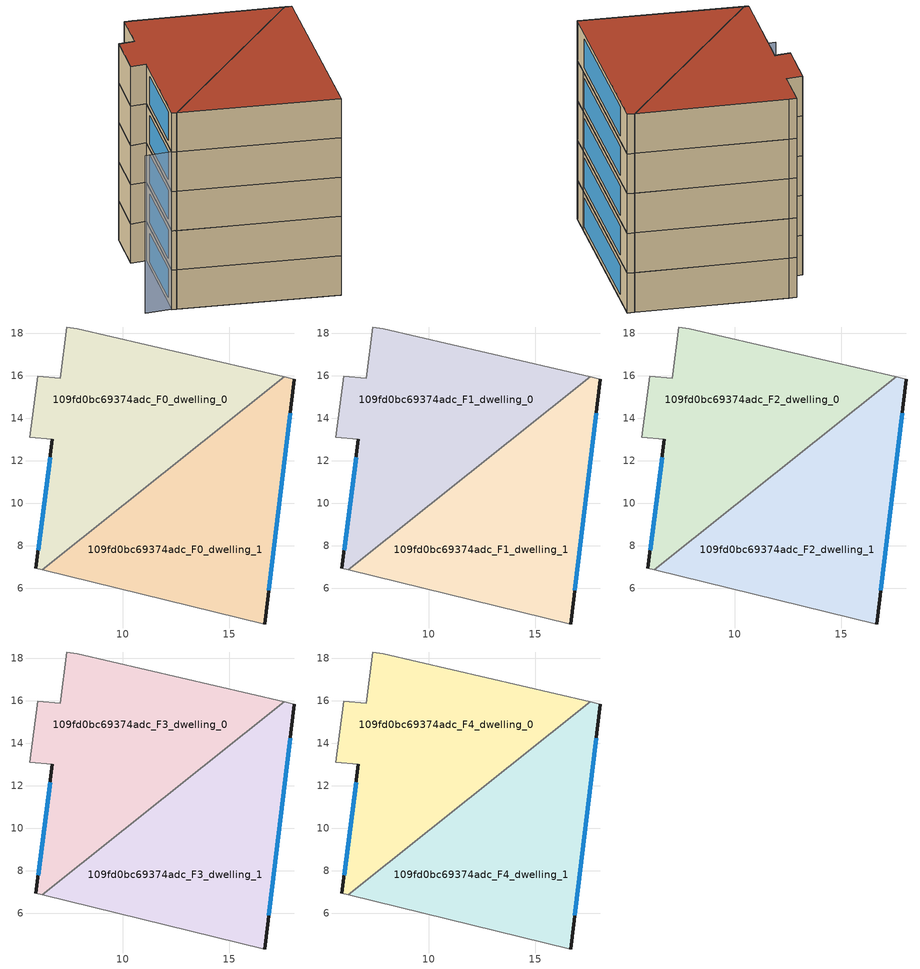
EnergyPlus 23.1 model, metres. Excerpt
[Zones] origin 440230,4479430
109fd0bc69374adc_F0_dwelling_0
 floor ground (EU_floor_Construction): 17.59,15.94 7.85,18.19 7.36,18.29 7.06,15.87 5.99,15.98 5.62,13.09 6.68,13 5.91,6.94 6.22,6.87 z0
 wall outside (EU_wall_Construction): 5.91,6.94 6.68,13 z0:3
 wall adiabatic (EU_wall_Construction): 6.22,6.87 5.91,6.94 / 6.68,13 5.62,13.09 5.99,15.98 7.06,15.87 7.36,18.29 7.85,18.19 17.59,15.94 z0:3
 wall to 109fd0bc69374adc_F0_dwelling_1 (EU_wall_Construction): 17.59,15.94 6.21,6.87 z0:3
 window (EU_Window_Construction): 6.01,7.78 6.57,12.16 z0.42:2.58
109fd0bc69374adc_F0_dwelling_1
 floor ground (EU_floor_Construction): 16.67,4.31 18.06,15.84 17.59,15.94 6.22,6.87 z0
 wall outside (EU_wall_Construction): 18.06,15.84 16.67,4.31 z0:3
 wall adiabatic (EU_wall_Construction): 16.67,4.31 6.22,6.87 / 17.59,15.94 18.06,15.84 z0:3
 window (EU_Window_Construction): 17.87,14.24 16.86,5.91 z0.42:2.58
109fd0bc69374adc_F1_dwelling_0
 floor to 109fd0bc69374adc_F0_dwelling_0 (EU_floor_Construction): 17.59,15.94 7.85,18.19 7.36,18.29 7.06,15.87 5.99,15.98 5.62,13.09 6.68,13 5.9,6.94 6.21,6.87 z3
 wall outside (EU_wall_Construction): 5.91,6.94 6.68,13 z3:6
 wall adiabatic (EU_wall_Construction): 6.22,6.87 5.91,6.94 / 6.68,13 5.62,13.09 5.99,15.98 7.06,15.87 7.36,18.29 7.85,18.19 17.59,15.94 z3:6
 wall to 109fd0bc69374adc_F1_dwelling_1 (EU_wall_Construction): 17.59,15.94 6.21,6.87 z3:6
 window (EU_Window_Construction): 6.01,7.78 6.57,12.16 z3.42:5.58
109fd0bc69374adc_F1_dwelling_1
 floor to 109fd0bc69374adc_F0_dwelling_1 (EU_floor_Construction): 16.67,4.31 18.06,15.84 17.59,15.94 6.21,6.87 z3
 wall outside (EU_wall_Construction): 18.06,15.84 16.67,4.31 z3:6
 wall adiabatic (EU_wall_Construction): 16.67,4.31 6.22,6.87 / 17.59,15.94 18.06,15.84 z3:6
 window (EU_Window_Construction): 17.87,14.24 16.86,5.91 z3.42:5.58
109fd0bc69374adc_F2_dwelling_0
 floor to 109fd0bc69374adc_F1_dwelling_0 (EU_floor_Construction): 17.59,15.94 7.85,18.19 7.36,18.29 7.06,15.87 5.99,15.98 5.62,13.09 6.68,13 5.9,6.94 6.21,6.87 z6
 wall outside (EU_wall_Construction): 5.91,6.94 6.68,13 z6:9
 wall adiabatic (EU_wall_Construction): 6.22,6.87 5.91,6.94 / 6.68,13 5.62,13.09 5.99,15.98 7.06,15.87 7.36,18.29 7.85,18.19 17.59,15.94 z6:9
 wall to 109fd0bc69374adc_F2_dwelling_1 (EU_wall_Construction): 17.59,15.94 6.21,6.87 z6:9
 window (EU_Window_Construction): 6.01,7.78 6.57,12.16 z6.42:8.58
109fd0bc69374adc_F2_dwelling_1
 floor to 109fd0bc69374adc_F1_dwelling_1 (EU_floor_Construction): 16.67,4.31 18.06,15.84 17.59,15.94 6.21,6.87 z6
 wall outside (EU_wall_Construction): 18.06,15.84 16.67,4.31 z6:9
 wall adiabatic (EU_wall_Construction): 16.67,4.31 6.22,6.87 / 17.59,15.94 18.06,15.84 z6:9
 window (EU_Window_Construction): 17.87,14.24 16.86,5.91 z6.42:8.58
109fd0bc69374adc_F3_dwelling_0
 floor to 109fd0bc69374adc_F2_dwelling_0 (EU_floor_Construction): 17.59,15.94 7.85,18.19 7.36,18.29 7.06,15.87 5.99,15.98 5.62,13.09 6.68,13 5.9,6.94 6.21,6.87 z9
 wall outside (EU_wall_Construction): 5.91,6.94 6.68,13 z9:12
 wall adiabatic (EU_wall_Construction): 6.22,6.87 5.91,6.94 / 6.68,13 5.62,13.09 5.99,15.98 7.06,15.87 7.36,18.29 7.85,18.19 17.59,15.94 z9:12
 wall to 109fd0bc69374adc_F3_dwelling_1 (EU_wall_Construction): 17.59,15.94 6.21,6.87 z9:12
 window (EU_Window_Construction): 6.01,7.78 6.57,12.16 z9.42:11.58
109fd0bc69374adc_F3_dwelling_1
 floor to 109fd0bc69374adc_F2_dwelling_1 (EU_floor_Construction): 16.67,4.31 18.06,15.84 17.59,15.94 6.21,6.87 z9
 wall outside (EU_wall_Construction): 18.06,15.84 16.67,4.31 z9:12
 wall adiabatic (EU_wall_Construction): 16.67,4.31 6.22,6.87 / 17.59,15.94 18.06,15.84 z9:12
 window (EU_Window_Construction): 17.87,14.24 16.86,5.91 z9.42:11.58
109fd0bc69374adc_F4_dwelling_0
 floor to 109fd0bc69374adc_F3_dwelling_0 (EU_floor_Construction): 17.59,15.94 7.85,18.19 7.36,18.29 7.06,15.87 5.99,15.98 5.62,13.09 6.68,13 5.9,6.94 6.21,6.87 z12
 wall outside (EU_wall_Construction): 5.91,6.94 6.68,13 z12:15
 wall adiabatic (EU_wall_Construction): 6.22,6.87 5.91,6.94 / 6.68,13 5.62,13.09 5.99,15.98 7.06,15.87 7.36,18.29 7.85,18.19 17.59,15.94 z12:15
 wall to 109fd0bc69374adc_F4_dwelling_1 (EU_wall_Construction): 17.59,15.94 6.21,6.87 z12:15
 window (EU_Window_Construction): 6.01,7.78 6.57,12.16 z12.42:14.58
 roof outside (EU_roof_Construction): 17.59,15.94 6.22,6.87 5.91,6.94 6.68,13 5.62,13.09 5.99,15.98 7.06,15.87 7.36,18.29 7.85,18.19 z15
109fd0bc69374adc_F4_dwelling_1
 floor to 109fd0bc69374adc_F3_dwelling_1 (EU_floor_Construction): 16.67,4.31 18.06,15.84 17.59,15.94 6.21,6.87 z12
 wall outside (EU_wall_Construction): 18.06,15.84 16.67,4.31 z12:15
 wall adiabatic (EU_wall_Construction): 16.67,4.31 6.22,6.87 / 17.59,15.94 18.06,15.84 z12:15
 window (EU_Window_Construction): 17.87,14.24 16.86,5.91 z12.42:14.58
 roof outside (EU_roof_Construction): 18.06,15.84 16.67,4.31 6.22,6.87 17.59,15.94 z15
shading: 4.16,7.22 16.83,5.67 z0:12
[Building]
EU S2 Campaign: North Axis=0; Terrain=City; Solar Distribution=FullExterior
[Site:Location]
Madrid: Latitude=40.5; Longitude=-3.5; Time Zone=1; Elevation=609
[SizingPeriod:WeatherFileDays]
AnnualSizingPeriod: Begin Month=1; Begin Day of Month=1; End Month=12; End Day of Month=31; Day of Week for Start Day=Monday; Use Weather File Daylight Saving Period=No; Use Weather File Rain and Snow Indicators=No
[MATERIAL]
EU_InternalMass_Material: Roughness=MediumRough; Thickness=0.1; Conductivity=1; Density=1800; Specific Heat=900; Thermal Absorptance=0.9; Solar Absorptance=0.7; Visible Absorptance=0.7
[MATERIAL:NOMASS] Roughness=MediumRough; Thermal Absorptance=0.9; Solar Absorptance=0.7; Visible Absorptance=0.7
Name | Thermal Resistance
EU_wall_NoMass | 1.60022
EU_roof_NoMass | 1.57597
EU_floor_NoMass | 0.470652
[WINDOWMATERIAL:SIMPLEGLAZINGSYSTEM]
EU_Window_SimpleGlazing: UFactor=3.28802; Solar Heat Gain Coefficient=0.85; Visible Transmittance=0.85
[CONSTRUCTION]
EU_wall_Construction: EU_wall_NoMass
EU_roof_Construction: EU_roof_NoMass
EU_floor_Construction: EU_floor_NoMass
EU_InternalMass_Construction: EU_InternalMass_Material
EU_Window_Construction: EU_Window_SimpleGlazing
[ZONE] Type=1; Multiplier=1; Ceiling Height=autocalculate; Floor Area=autocalculate; Part of Total Floor Area=Yes
Name | Volume
109fd0bc69374adc_F0_dwelling_0; 109fd0bc69374adc_F1_dwelling_0; 109fd0bc69374adc_F2_dwelling_0; 109fd0bc69374adc_F3_dwelling_0; 109fd0bc69374adc_F4_dwelling_0 | 194.199
109fd0bc69374adc_F0_dwelling_1; 109fd0bc69374adc_F1_dwelling_1; 109fd0bc69374adc_F2_dwelling_1; 109fd0bc69374adc_F3_dwelling_1; 109fd0bc69374adc_F4_dwelling_1 | 194.225
[INTERNALMASS] Construction=EU_InternalMass_Construction
Name | Zone or ZoneList | Surface Area
109fd0bc69374adc_F0_dwelling_0_EU_InternalMass | 109fd0bc69374adc_F0_dwelling_0 | 64.7331
109fd0bc69374adc_F0_dwelling_1_EU_InternalMass | 109fd0bc69374adc_F0_dwelling_1 | 64.7418
109fd0bc69374adc_F1_dwelling_0_EU_InternalMass | 109fd0bc69374adc_F1_dwelling_0 | 64.7331
109fd0bc69374adc_F1_dwelling_1_EU_InternalMass | 109fd0bc69374adc_F1_dwelling_1 | 64.7418
109fd0bc69374adc_F2_dwelling_0_EU_InternalMass | 109fd0bc69374adc_F2_dwelling_0 | 64.7331
109fd0bc69374adc_F2_dwelling_1_EU_InternalMass | 109fd0bc69374adc_F2_dwelling_1 | 64.7418
109fd0bc69374adc_F3_dwelling_0_EU_InternalMass | 109fd0bc69374adc_F3_dwelling_0 | 64.7331
109fd0bc69374adc_F3_dwelling_1_EU_InternalMass | 109fd0bc69374adc_F3_dwelling_1 | 64.7418
109fd0bc69374adc_F4_dwelling_0_EU_InternalMass | 109fd0bc69374adc_F4_dwelling_0 | 64.7331
109fd0bc69374adc_F4_dwelling_1_EU_InternalMass | 109fd0bc69374adc_F4_dwelling_1 | 64.7418
[OTHEREQUIPMENT] Fuel Type=Electricity; Design Level Calculation Method=Watts/Area; Power per Zone Floor Area=1; Fraction Latent=0; Fraction Radiant=0; Fraction Lost=0; Carbon Dioxide Generation Rate=0; EndUse Subcategory=EU_Step8_InternalGains
Name | Zone or ZoneList or Space or SpaceList | Schedule
EU_Step8_InternalGain_109fd0bc69374adc_F0_dwelling_0_f000 | 109fd0bc69374adc_F0_dwelling_0 | EU_Step8_GainSchedule_109fd0bc69374adc_F0_dwelling_0_f000
EU_Step8_InternalGain_109fd0bc69374adc_F0_dwelling_1_f000 | 109fd0bc69374adc_F0_dwelling_1 | EU_Step8_GainSchedule_109fd0bc69374adc_F0_dwelling_1_f000
EU_Step8_InternalGain_109fd0bc69374adc_F1_dwelling_0_f000 | 109fd0bc69374adc_F1_dwelling_0 | EU_Step8_GainSchedule_109fd0bc69374adc_F1_dwelling_0_f000
EU_Step8_InternalGain_109fd0bc69374adc_F1_dwelling_1_f000 | 109fd0bc69374adc_F1_dwelling_1 | EU_Step8_GainSchedule_109fd0bc69374adc_F1_dwelling_1_f000
EU_Step8_InternalGain_109fd0bc69374adc_F2_dwelling_0_f000 | 109fd0bc69374adc_F2_dwelling_0 | EU_Step8_GainSchedule_109fd0bc69374adc_F2_dwelling_0_f000
EU_Step8_InternalGain_109fd0bc69374adc_F2_dwelling_1_f000 | 109fd0bc69374adc_F2_dwelling_1 | EU_Step8_GainSchedule_109fd0bc69374adc_F2_dwelling_1_f000
EU_Step8_InternalGain_109fd0bc69374adc_F3_dwelling_0_f000 | 109fd0bc69374adc_F3_dwelling_0 | EU_Step8_GainSchedule_109fd0bc69374adc_F3_dwelling_0_f000
EU_Step8_InternalGain_109fd0bc69374adc_F3_dwelling_1_f000 | 109fd0bc69374adc_F3_dwelling_1 | EU_Step8_GainSchedule_109fd0bc69374adc_F3_dwelling_1_f000
EU_Step8_InternalGain_109fd0bc69374adc_F4_dwelling_0_f000 | 109fd0bc69374adc_F4_dwelling_0 | EU_Step8_GainSchedule_109fd0bc69374adc_F4_dwelling_0_f000
EU_Step8_InternalGain_109fd0bc69374adc_F4_dwelling_1_f000 | 109fd0bc69374adc_F4_dwelling_1 | EU_Step8_GainSchedule_109fd0bc69374adc_F4_dwelling_1_f000
[ZONEVENTILATION:DESIGNFLOWRATE] Schedule=EU_AlwaysOn; Design Flow Rate Calculation Method=AirChanges/Hour; Air Changes per Hour=0.480704; Ventilation Type=Natural; Fan Pressure Rise=0; Fan Total Efficiency=1; Constant Term Coefficient=1; Temperature Term Coefficient=0; Velocity Term Coefficient=0; Velocity Squared Term Coefficient=0; Minimum Indoor Temperature=-100; Maximum Indoor Temperature=100; Delta Temperature=-100; Minimum Outdoor Temperature=-100; Maximum Outdoor Temperature=100; Maximum Wind Speed=40
Name | Zone or ZoneList or Space or SpaceList
EU_ConstantAir_109fd0bc69374adc_F0_dwelling_0 | 109fd0bc69374adc_F0_dwelling_0
EU_ConstantAir_109fd0bc69374adc_F0_dwelling_1 | 109fd0bc69374adc_F0_dwelling_1
EU_ConstantAir_109fd0bc69374adc_F1_dwelling_0 | 109fd0bc69374adc_F1_dwelling_0
EU_ConstantAir_109fd0bc69374adc_F1_dwelling_1 | 109fd0bc69374adc_F1_dwelling_1
EU_ConstantAir_109fd0bc69374adc_F2_dwelling_0 | 109fd0bc69374adc_F2_dwelling_0
EU_ConstantAir_109fd0bc69374adc_F2_dwelling_1 | 109fd0bc69374adc_F2_dwelling_1
EU_ConstantAir_109fd0bc69374adc_F3_dwelling_0 | 109fd0bc69374adc_F3_dwelling_0
EU_ConstantAir_109fd0bc69374adc_F3_dwelling_1 | 109fd0bc69374adc_F3_dwelling_1
EU_ConstantAir_109fd0bc69374adc_F4_dwelling_0 | 109fd0bc69374adc_F4_dwelling_0
EU_ConstantAir_109fd0bc69374adc_F4_dwelling_1 | 109fd0bc69374adc_F4_dwelling_1
[HVACTEMPLATE:THERMOSTAT] Constant Heating Setpoint=20; Constant Cooling Setpoint=50
EU_HeatOnly_109fd0bc69374adc_F0_dwelling_0; EU_HeatOnly_109fd0bc69374adc_F0_dwelling_1; EU_HeatOnly_109fd0bc69374adc_F1_dwelling_0; EU_HeatOnly_109fd0bc69374adc_F1_dwelling_1; EU_HeatOnly_109fd0bc69374adc_F2_dwelling_0; EU_HeatOnly_109fd0bc69374adc_F2_dwelling_1; EU_HeatOnly_109fd0bc69374adc_F3_dwelling_0; EU_HeatOnly_109fd0bc69374adc_F3_dwelling_1; EU_HeatOnly_109fd0bc69374adc_F4_dwelling_0; EU_HeatOnly_109fd0bc69374adc_F4_dwelling_1
[HVACTEMPLATE:ZONE:IDEALLOADSAIRSYSTEM] System Availability Schedule=EU_AlwaysOn; Maximum Heating Supply Air Temperature=50; Minimum Cooling Supply Air Temperature=13; Maximum Heating Supply Air Humidity Ratio=0.0156; Minimum Cooling Supply Air Humidity Ratio=0.0077; Heating Limit=NoLimit; Cooling Limit=NoLimit; Heating Availability Schedule=EU_AlwaysOn; Cooling Availability Schedule=EU_CoolingOff; Dehumidification Control Type=ConstantSensibleHeatRatio; Cooling Sensible Heat Ratio=0.7; Dehumidification Setpoint=60; Humidification Control Type=None; Humidification Setpoint=30; Outdoor Air Method=None; Outdoor Air Flow Rate per Person=0.00944; Outdoor Air Flow Rate per Zone Floor Area=0; Outdoor Air Flow Rate per Zone=0; Demand Controlled Ventilation Type=None; Outdoor Air Economizer Type=NoEconomizer; Heat Recovery Type=None; Sensible Heat Recovery Effectiveness=0.7; Latent Heat Recovery Effectiveness=0.65
Name | Template Thermostat
109fd0bc69374adc_F0_dwelling_0 | EU_HeatOnly_109fd0bc69374adc_F0_dwelling_0
109fd0bc69374adc_F0_dwelling_1 | EU_HeatOnly_109fd0bc69374adc_F0_dwelling_1
109fd0bc69374adc_F1_dwelling_0 | EU_HeatOnly_109fd0bc69374adc_F1_dwelling_0
109fd0bc69374adc_F1_dwelling_1 | EU_HeatOnly_109fd0bc69374adc_F1_dwelling_1
109fd0bc69374adc_F2_dwelling_0 | EU_HeatOnly_109fd0bc69374adc_F2_dwelling_0
109fd0bc69374adc_F2_dwelling_1 | EU_HeatOnly_109fd0bc69374adc_F2_dwelling_1
109fd0bc69374adc_F3_dwelling_0 | EU_HeatOnly_109fd0bc69374adc_F3_dwelling_0
109fd0bc69374adc_F3_dwelling_1 | EU_HeatOnly_109fd0bc69374adc_F3_dwelling_1
109fd0bc69374adc_F4_dwelling_0 | EU_HeatOnly_109fd0bc69374adc_F4_dwelling_0
109fd0bc69374adc_F4_dwelling_1 | EU_HeatOnly_109fd0bc69374adc_F4_dwelling_1
[SIZING:ZONE] Zone Cooling Design Supply Air Temperature Input Method=SupplyAirTemperature; Zone Cooling Design Supply Air Temperature=13; Zone Heating Design Supply Air Temperature Input Method=SupplyAirTemperature; Zone Heating Design Supply Air Temperature=50; Zone Cooling Design Supply Air Humidity Ratio=0.008; Zone Heating Design Supply Air Humidity Ratio=0.008; Cooling Design Air Flow Method=DesignDay; Cooling Design Air Flow Rate=0; Cooling Minimum Air Flow per Zone Floor Area=0.000762; Cooling Minimum Air Flow=0; Cooling Minimum Air Flow Fraction=0.2; Heating Design Air Flow Method=DesignDay; Heating Design Air Flow Rate=0; Heating Maximum Air Flow per Zone Floor Area=0.002032; Heating Maximum Air Flow=0.141576; Heating Maximum Air Flow Fraction=0.3; Account for Dedicated Outdoor Air System=No; Dedicated Outdoor Air System Control Strategy=NeutralSupplyAir; Dedicated Outdoor Air Low Setpoint Temperature for Design=autosize; Dedicated Outdoor Air High Setpoint Temperature for Design=autosize; Zone Load Sizing Method=Sensible Load Only No Latent Load; Zone Latent Cooling Design Supply Air Humidity Ratio Input Method=HumidityRatioDifference; Zone Cooling Design Supply Air Humidity Ratio Difference=0.005; Zone Latent Heating Design Supply Air Humidity Ratio Input Method=HumidityRatioDifference; Zone Humidification Design Supply Air Humidity Ratio Difference=0.005
109fd0bc69374adc_F0_dwelling_0; 109fd0bc69374adc_F0_dwelling_1; 109fd0bc69374adc_F1_dwelling_0; 109fd0bc69374adc_F1_dwelling_1; 109fd0bc69374adc_F2_dwelling_0; 109fd0bc69374adc_F2_dwelling_1; 109fd0bc69374adc_F3_dwelling_0; 109fd0bc69374adc_F3_dwelling_1; 109fd0bc69374adc_F4_dwelling_0; 109fd0bc69374adc_F4_dwelling_1
[SCHEDULE:CONSTANT]
Name | Hourly Value
EU_AlwaysOn | 1
EU_CoolingOff | 0
[SCHEDULE:FILE] Column Number=1; Rows to Skip at Top=0; Number of Hours of Data=8760; Column Separator=Comma; Interpolate to Timestep=No; Minutes per Item=60; Adjust Schedule for Daylight Savings=Yes
Name | File
EU_Step8_GainSchedule_109fd0bc69374adc_F0_dwelling_0_f000 | ../../schedules/109fd0bc69374adc/109fd0bc69374adc_F0_dwelling_0_f000_gain.csv
EU_Step8_GainSchedule_109fd0bc69374adc_F0_dwelling_1_f000 | ../../schedules/109fd0bc69374adc/109fd0bc69374adc_F0_dwelling_1_f000_gain.csv
EU_Step8_GainSchedule_109fd0bc69374adc_F1_dwelling_0_f000 | ../../schedules/109fd0bc69374adc/109fd0bc69374adc_F1_dwelling_0_f000_gain.csv
EU_Step8_GainSchedule_109fd0bc69374adc_F1_dwelling_1_f000 | ../../schedules/109fd0bc69374adc/109fd0bc69374adc_F1_dwelling_1_f000_gain.csv
EU_Step8_GainSchedule_109fd0bc69374adc_F2_dwelling_0_f000 | ../../schedules/109fd0bc69374adc/109fd0bc69374adc_F2_dwelling_0_f000_gain.csv
EU_Step8_GainSchedule_109fd0bc69374adc_F2_dwelling_1_f000 | ../../schedules/109fd0bc69374adc/109fd0bc69374adc_F2_dwelling_1_f000_gain.csv
EU_Step8_GainSchedule_109fd0bc69374adc_F3_dwelling_0_f000 | ../../schedules/109fd0bc69374adc/109fd0bc69374adc_F3_dwelling_0_f000_gain.csv
EU_Step8_GainSchedule_109fd0bc69374adc_F3_dwelling_1_f000 | ../../schedules/109fd0bc69374adc/109fd0bc69374adc_F3_dwelling_1_f000_gain.csv
EU_Step8_GainSchedule_109fd0bc69374adc_F4_dwelling_0_f000 | ../../schedules/109fd0bc69374adc/109fd0bc69374adc_F4_dwelling_0_f000_gain.csv
EU_Step8_GainSchedule_109fd0bc69374adc_F4_dwelling_1_f000 | ../../schedules/109fd0bc69374adc/109fd0bc69374adc_F4_dwelling_1_f000_gain.csv
